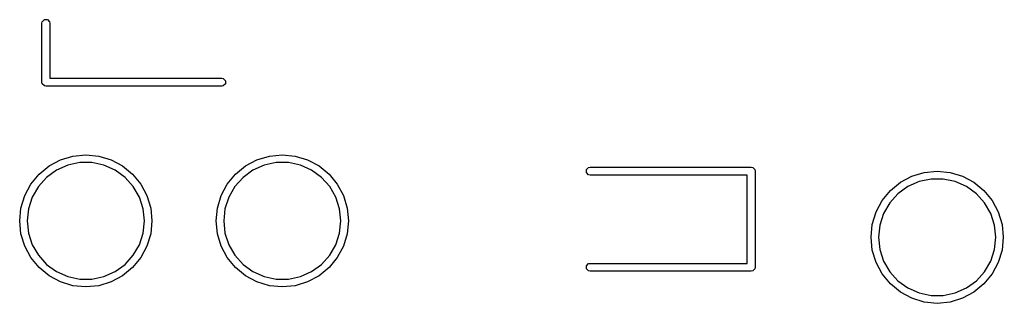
# Model space of a CAD drawing. Extents: x 124.3 to 206.9, y -106.4 to -79.3.
# Drawn here: x 145.99 to 161.01, y -105.26 to -100.92 of the extents above; entities that cross this region are included whole.
import ezdxf

# ---------------------------------------------------------------- set-up
doc = ezdxf.new("R2010")
doc.units = 0
doc.layers.add('BLACK', color=7, linetype='CONTINUOUS')

msp = doc.modelspace()

# ---------------------------------------------------------------- linework, layer by layer
at = {"layer": 'BLACK', "linetype": 'CONTINUOUS'}
for p, q in [((146.334567, -100.957039), (146.367039, -100.924567)), ((146.367039, -100.924567), (146.412961, -100.924567)), ((146.412961, -100.924567), (146.445433, -100.957039)), ((146.33, -100.98), (146.334567, -100.957039)), ((146.33, -101.88), (146.33, -100.98)), ((146.445433, -100.957039), (146.45, -100.98)), ((146.45, -100.98), (146.45, -101.82)), ((146.45, -101.82), (149.075, -101.82)), ((149.075, -101.82), (149.097961, -101.824567)), ((149.097961, -101.824567), (149.130433, -101.857039)), ((146.334567, -101.902961), (146.33, -101.88)), ((146.367039, -101.935433), (146.334567, -101.902961)), ((146.39, -101.94), (146.367039, -101.935433)), ((149.075, -101.94), (146.39, -101.94)), ((149.097961, -101.935433), (149.075, -101.94)), ((149.130433, -101.902961), (149.097961, -101.935433)), ((149.130433, -101.857039), (149.130433, -101.902961)), ((146.61349, -103.066882), (146.802959, -103.009407)), ((146.802959, -103.009407), (147, -102.99)), ((147, -102.99), (147.197041, -103.009407)), ((147.197041, -103.009407), (147.38651, -103.066882)), ((149.61349, -103.066882), (149.802959, -103.009407)), ((149.802959, -103.009407), (150, -102.99)), ((150, -102.99), (150.197041, -103.009407)), ((150.197041, -103.009407), (150.38651, -103.066882)), ((146.285822, -103.285822), (146.438874, -103.160216)), ((146.438874, -103.160216), (146.61349, -103.066882)), ((146.72346, -103.148898), (146.552549, -103.224992)), ((146.906457, -103.11), (146.72346, -103.148898)), ((147.093543, -103.11), (146.906457, -103.11)), ((147.27654, -103.148898), (147.093543, -103.11)), ((147.447451, -103.224992), (147.27654, -103.148898)), ((147.38651, -103.066882), (147.561126, -103.160216)), ((147.561126, -103.160216), (147.714178, -103.285822)), ((149.285822, -103.285822), (149.438874, -103.160216)), ((149.438874, -103.160216), (149.61349, -103.066882)), ((149.72346, -103.148898), (149.552549, -103.224992)), ((149.906457, -103.11), (149.72346, -103.148898)), ((150.093543, -103.11), (149.906457, -103.11)), ((150.27654, -103.148898), (150.093543, -103.11)), ((150.447451, -103.224992), (150.27654, -103.148898)), ((150.38651, -103.066882), (150.561126, -103.160216)), ((150.561126, -103.160216), (150.714178, -103.285822)), ((154.644567, -103.216039), (154.677039, -103.183567)), ((154.677039, -103.183567), (154.7, -103.179)), ((154.7, -103.179), (157.16, -103.179)), ((157.16, -103.179), (157.182961, -103.183567)), ((157.182961, -103.183567), (157.215433, -103.216039)), ((146.160216, -103.438874), (146.285822, -103.285822)), ((146.401194, -103.334958), (146.276009, -103.47399)), ((146.552549, -103.224992), (146.401194, -103.334958)), ((147.598806, -103.334958), (147.447451, -103.224992)), ((147.723991, -103.47399), (147.598806, -103.334958)), ((147.714178, -103.285822), (147.839784, -103.438874)), ((149.160216, -103.438874), (149.285822, -103.285822)), ((149.401194, -103.334958), (149.276009, -103.47399)), ((149.552549, -103.224992), (149.401194, -103.334958)), ((150.598806, -103.334958), (150.447451, -103.224992)), ((150.723991, -103.47399), (150.598806, -103.334958)), ((150.714178, -103.285822), (150.839784, -103.438874)), ((154.644567, -103.261961), (154.644567, -103.216039)), ((154.677039, -103.294433), (154.644567, -103.261961)), ((154.7, -103.299), (154.677039, -103.294433)), ((157.1, -103.299), (154.7, -103.299)), ((157.1, -104.649), (157.1, -103.299)), ((157.215433, -103.216039), (157.22, -103.239)), ((157.22, -103.239), (157.22, -104.709)), ((159.438874, -103.410216), (159.61349, -103.316882)), ((159.61349, -103.316882), (159.802959, -103.259407)), ((159.802959, -103.259407), (160, -103.24)), ((160, -103.24), (160.197041, -103.259407)), ((160.197041, -103.259407), (160.38651, -103.316882)), ((160.38651, -103.316882), (160.561126, -103.410216)), ((146.066882, -103.61349), (146.160216, -103.438874)), ((146.276009, -103.47399), (146.182466, -103.636011)), ((147.817534, -103.636011), (147.723991, -103.47399)), ((147.839784, -103.438874), (147.933118, -103.61349)), ((149.066882, -103.61349), (149.160216, -103.438874)), ((149.276009, -103.47399), (149.182466, -103.636011)), ((150.817534, -103.636011), (150.723991, -103.47399)), ((150.839784, -103.438874), (150.933118, -103.61349)), ((159.285822, -103.535822), (159.438874, -103.410216)), ((159.552549, -103.474992), (159.401194, -103.584958)), ((159.72346, -103.398898), (159.552549, -103.474992)), ((159.906457, -103.36), (159.72346, -103.398898)), ((160.093543, -103.36), (159.906457, -103.36)), ((160.27654, -103.398898), (160.093543, -103.36)), ((160.447451, -103.474992), (160.27654, -103.398898)), ((160.598806, -103.584958), (160.447451, -103.474992)), ((160.561126, -103.410216), (160.714178, -103.535822)), ((146.009407, -103.802959), (146.066882, -103.61349)), ((146.182466, -103.636011), (146.124654, -103.813939)), ((147.875346, -103.813939), (147.817534, -103.636011)), ((147.933118, -103.61349), (147.990593, -103.802959)), ((149.009407, -103.802959), (149.066882, -103.61349)), ((149.182466, -103.636011), (149.124654, -103.813939)), ((150.875346, -103.813939), (150.817534, -103.636011)), ((150.933118, -103.61349), (150.990593, -103.802959)), ((159.160216, -103.688874), (159.285822, -103.535822)), ((159.401194, -103.584958), (159.276009, -103.72399)), ((160.723991, -103.72399), (160.598806, -103.584958)), ((160.714178, -103.535822), (160.839784, -103.688874)), ((159.066882, -103.86349), (159.160216, -103.688874)), ((159.276009, -103.72399), (159.182466, -103.886011)), ((160.817534, -103.886011), (160.723991, -103.72399)), ((160.839784, -103.688874), (160.933118, -103.86349)), ((145.99, -104), (146.009407, -103.802959)), ((146.124654, -103.813939), (146.105098, -104)), ((147.894902, -104), (147.875346, -103.813939)), ((147.990593, -103.802959), (148.01, -104)), ((148.99, -104), (149.009407, -103.802959)), ((149.124654, -103.813939), (149.105098, -104)), ((150.894902, -104), (150.875346, -103.813939)), ((150.990593, -103.802959), (151.01, -104)), ((159.009407, -104.052959), (159.066882, -103.86349)), ((159.182466, -103.886011), (159.124654, -104.063939)), ((160.875346, -104.063939), (160.817534, -103.886011)), ((160.933118, -103.86349), (160.990593, -104.052959)), ((146.009407, -104.197041), (145.99, -104)), ((146.105098, -104), (146.124654, -104.186061)), ((147.875346, -104.186061), (147.894902, -104)), ((148.01, -104), (147.990593, -104.197041)), ((149.009407, -104.197041), (148.99, -104)), ((149.105098, -104), (149.124654, -104.186061)), ((150.875346, -104.186061), (150.894902, -104)), ((151.01, -104), (150.990593, -104.197041)), ((158.99, -104.25), (159.009407, -104.052959)), ((159.124654, -104.063939), (159.105098, -104.25)), ((160.894902, -104.25), (160.875346, -104.063939)), ((160.990593, -104.052959), (161.01, -104.25)), ((146.066882, -104.38651), (146.009407, -104.197041)), ((146.124654, -104.186061), (146.182466, -104.363989)), ((147.817534, -104.363989), (147.875346, -104.186061)), ((147.990593, -104.197041), (147.933118, -104.38651)), ((149.066882, -104.38651), (149.009407, -104.197041)), ((149.124654, -104.186061), (149.182466, -104.363989)), ((150.817534, -104.363989), (150.875346, -104.186061)), ((150.990593, -104.197041), (150.933118, -104.38651)), ((146.160216, -104.561126), (146.066882, -104.38651)), ((146.182466, -104.363989), (146.276009, -104.52601)), ((147.723991, -104.52601), (147.817534, -104.363989)), ((147.933118, -104.38651), (147.839784, -104.561126)), ((149.160216, -104.561126), (149.066882, -104.38651)), ((149.182466, -104.363989), (149.276009, -104.52601)), ((150.723991, -104.52601), (150.817534, -104.363989)), ((150.933118, -104.38651), (150.839784, -104.561126)), ((159.009407, -104.447041), (158.99, -104.25)), ((159.105098, -104.25), (159.124654, -104.436061)), ((160.875346, -104.436061), (160.894902, -104.25)), ((161.01, -104.25), (160.990593, -104.447041)), ((146.276009, -104.52601), (146.401194, -104.665042)), ((147.598806, -104.665042), (147.723991, -104.52601)), ((149.276009, -104.52601), (149.401194, -104.665042)), ((150.598806, -104.665042), (150.723991, -104.52601)), ((159.066882, -104.63651), (159.009407, -104.447041)), ((159.124654, -104.436061), (159.182466, -104.613989)), ((160.817534, -104.613989), (160.875346, -104.436061)), ((160.990593, -104.447041), (160.933118, -104.63651)), ((146.285822, -104.714178), (146.160216, -104.561126)), ((146.401194, -104.665042), (146.552549, -104.775008)), ((147.447451, -104.775008), (147.598806, -104.665042)), ((147.839784, -104.561126), (147.714178, -104.714178)), ((149.285822, -104.714178), (149.160216, -104.561126)), ((149.401194, -104.665042), (149.552549, -104.775008)), ((150.447451, -104.775008), (150.598806, -104.665042)), ((150.839784, -104.561126), (150.714178, -104.714178)), ((154.644567, -104.686039), (154.677039, -104.653567)), ((154.644567, -104.731961), (154.644567, -104.686039)), ((154.677039, -104.653567), (154.7, -104.649)), ((154.7, -104.649), (157.1, -104.649)), ((159.160216, -104.811126), (159.066882, -104.63651)), ((159.182466, -104.613989), (159.276009, -104.77601)), ((160.723991, -104.77601), (160.817534, -104.613989)), ((160.933118, -104.63651), (160.839784, -104.811126)), ((146.438874, -104.839784), (146.285822, -104.714178)), ((146.552549, -104.775008), (146.72346, -104.851102)), ((147.27654, -104.851102), (147.447451, -104.775008)), ((147.714178, -104.714178), (147.561126, -104.839784)), ((149.438874, -104.839784), (149.285822, -104.714178)), ((149.552549, -104.775008), (149.72346, -104.851102)), ((150.27654, -104.851102), (150.447451, -104.775008)), ((150.714178, -104.714178), (150.561126, -104.839784)), ((154.677039, -104.764433), (154.644567, -104.731961)), ((154.7, -104.769), (154.677039, -104.764433)), ((157.16, -104.769), (154.7, -104.769)), ((157.182961, -104.764433), (157.16, -104.769)), ((157.215433, -104.731961), (157.182961, -104.764433)), ((157.22, -104.709), (157.215433, -104.731961)), ((159.285822, -104.964178), (159.160216, -104.811126)), ((159.276009, -104.77601), (159.401194, -104.915042)), ((160.598806, -104.915042), (160.723991, -104.77601)), ((160.839784, -104.811126), (160.714178, -104.964178)), ((146.61349, -104.933118), (146.438874, -104.839784)), ((146.802959, -104.990593), (146.61349, -104.933118)), ((146.72346, -104.851102), (146.906457, -104.89)), ((146.906457, -104.89), (147.093543, -104.89)), ((147.093543, -104.89), (147.27654, -104.851102)), ((147.38651, -104.933118), (147.197041, -104.990593)), ((147.561126, -104.839784), (147.38651, -104.933118)), ((149.61349, -104.933118), (149.438874, -104.839784)), ((149.802959, -104.990593), (149.61349, -104.933118)), ((149.72346, -104.851102), (149.906457, -104.89)), ((149.906457, -104.89), (150.093543, -104.89)), ((150.093543, -104.89), (150.27654, -104.851102)), ((150.38651, -104.933118), (150.197041, -104.990593)), ((150.561126, -104.839784), (150.38651, -104.933118)), ((159.438874, -105.089784), (159.285822, -104.964178)), ((159.401194, -104.915042), (159.552549, -105.025008)), ((160.447451, -105.025008), (160.598806, -104.915042)), ((160.714178, -104.964178), (160.561126, -105.089784)), ((147, -105.01), (146.802959, -104.990593)), ((147.197041, -104.990593), (147, -105.01)), ((150, -105.01), (149.802959, -104.990593)), ((150.197041, -104.990593), (150, -105.01)), ((159.61349, -105.183118), (159.438874, -105.089784)), ((159.552549, -105.025008), (159.72346, -105.101102)), ((159.72346, -105.101102), (159.906457, -105.14)), ((159.906457, -105.14), (160.093543, -105.14)), ((160.093543, -105.14), (160.27654, -105.101102)), ((160.27654, -105.101102), (160.447451, -105.025008)), ((160.561126, -105.089784), (160.38651, -105.183118)), ((159.802959, -105.240593), (159.61349, -105.183118)), ((160, -105.26), (159.802959, -105.240593)), ((160.197041, -105.240593), (160, -105.26)), ((160.38651, -105.183118), (160.197041, -105.240593))]:
    msp.add_line(p, q, dxfattribs=at)

doc.saveas('drawing.dxf')
